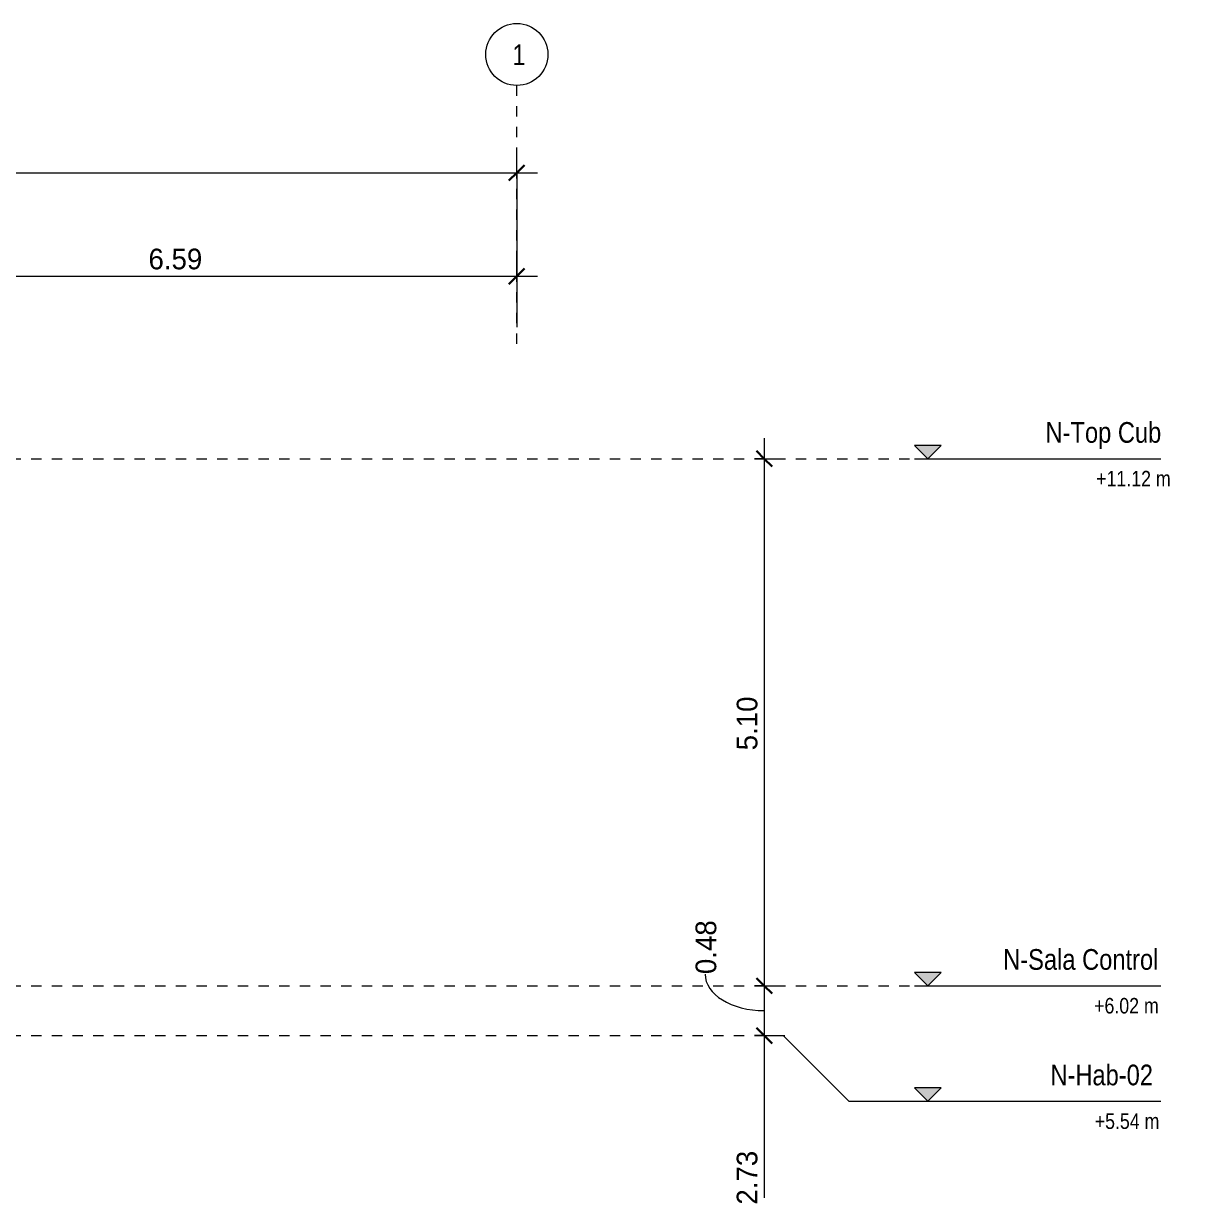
# Model space of a CAD drawing. Header units: metres. Extents: x -3 to 141, y -7 to 15.
# Drawn here: x 129.99 to 141.33, y 4.04 to 15.33 of the extents above; entities that cross this region are included whole.
import ezdxf

# ---------------------------------------------------------------- set-up
doc = ezdxf.new("R2010")
doc.units = ezdxf.units.M
doc.linetypes.add('Centre', pattern=[0.03175, 0.00635, -0.00475, 0.0159, -0.00475])
doc.linetypes.add('Grid Line', pattern=[0.022225, 0.0127, -0.003175, 0.003175, -0.003175])
for name, color, linetype, lineweight in [('A-ANNO-DIMS', 7, 'Continuous', 9), ('A-ANNO-DIMS-100', 7, 'Continuous', 9), ('A-FLOR-LEVL', 7, 'Continuous', 9), ('S-GRID', 7, 'Continuous', 9), ('S-GRID-IDEN', 7, 'Continuous', 9)]:
    doc.layers.add(name, color=color, linetype=linetype, lineweight=lineweight)
doc.styles.add('Century Gothic_1', font='GOTHIC.TTF', dxfattribs={"height": 0.2})
doc.styles.add('Saira Condensed', font='SairaCondensed-Regular.ttf', dxfattribs={"height": 0.2})
doc.styles.add('Saira Condensed_1', font='SairaCondensed-Regular.ttf', dxfattribs={"height": 0.15})
doc.dimstyles.new('FCA_N_Cotas_E100', dxfattribs={"dimscale": 0.3048, "dimtxt": 0.208834, "dimasz": 0.492126, "dimexe": 0.656168, "dimexo": 0.656168, "dimgap": 0.032808, "dimtad": 1, "dimrnd": 0.01, "dimzin": 0, "dimdsep": 46, "dimtxsty": 'Century Gothic_1', "dimblk1": 'OBLIQUE', "dimblk2": 'OBLIQUE', "dimsah": 1, "dimcen": 0.09, "dimdle": 0.656168, "dimazin": 2, "dimtfac": 1, "dimtdec": 4, "dimtix": 1, "dimtmove": 0, "dimatfit": 3, "dimfxl": 1, "dimtvp": 1, "dimtolj": 1, "dimtzin": 0, "dimarcsym": 2})
doc.dimstyles.new('FCA_N_Cotas_E100_1', dxfattribs={"dimscale": 0.3048, "dimtxt": 0.208834, "dimasz": 0.492126, "dimexe": 0.656168, "dimexo": 0.656168, "dimgap": 0.032808, "dimtad": 1, "dimrnd": 0.01, "dimzin": 0, "dimdsep": 46, "dimtxsty": 'Century Gothic_1', "dimblk1": 'OBLIQUE', "dimblk2": 'OBLIQUE', "dimsah": 1, "dimcen": 0.09, "dimdle": 0.656168, "dimazin": 2, "dimtfac": 1, "dimtdec": 4, "dimtix": 1, "dimtmove": 1, "dimatfit": 3, "dimfxl": 1, "dimtvp": 1, "dimtolj": 1, "dimtzin": 0, "dimarcsym": 2})

# ---------------------------------------------------------------- blocks, each defined once
blk = doc.blocks.new('Level - Con_Triangulo-1145791-Sección 01')
at = {"layer": 'A-FLOR-LEVL', "true_color": 0xe2e2e2}
blk.add_hatch(color=254, dxfattribs=at).paths.add_polyline_path([(17.335, 0.129), (17.207, 0), (17.078, 0.129)])
at = {"layer": 'A-FLOR-LEVL', "color": 253, "true_color": 0xaaaaaa}
for p, q in [((17.335, 0.129), (17.078, 0.129)), ((17.078, 0.129), (17.207, 0)), ((17.207, 0), (17.335, 0.129)), ((17.078, 0), (19.462, 0))]:
    blk.add_line(p, q, dxfattribs=at)
blk = doc.blocks.new('Grid - 3mm-1144979-Sección 01')
at = {"layer": 'S-GRID-IDEN', "color": 253, "true_color": 0xaaaaaa}
blk.add_circle((13.228, 15.032), 0.3, dxfattribs=at)
blk = doc.blocks.new('DIMBLOCK30-Sección 01')
at = {"layer": 'A-ANNO-DIMS-100'}
for p, q in [((128.178, 12.886), (128.178, 13.086)), ((134.763, 12.886), (134.763, 13.086)), ((128.178, 12.886), (134.963, 12.886)), ((128.178, 12.886), (128.178, 12.392)), ((134.763, 12.886), (134.763, 12.392))]:
    blk.add_line(p, q, dxfattribs=at)
at = {"layer": 'A-ANNO-DIMS-100', "lineweight": 35}
for p, q in [((128.178, 12.886), (128.253, 12.961)), ((134.763, 12.886), (134.838, 12.961)), ((128.178, 12.886), (128.103, 12.811)), ((134.763, 12.886), (134.688, 12.811))]:
    blk.add_line(p, q, dxfattribs=at)
at = {"layer": 'A-ANNO-DIMS-100', "color": 0, "insert": (131.199, 13.153), "char_height": 0.2, "width": 0.65236, "attachment_point": 1, "line_spacing_factor": 0.984502, "style": 'Century Gothic_1'}
blk.add_mtext('6.59', dxfattribs=at)
blk = doc.blocks.new('_Oblique')
at = {"color": 0, "linetype": 'ByBlock', "lineweight": -2}
blk.add_line((-0.5, -0.5), (0.5, 0.5), dxfattribs=at)
blk = doc.blocks.new('DIMBLOCK31-Sección 01')
at = {"layer": 'A-ANNO-DIMS-100'}
for p, q in [((121.584, 13.886), (121.584, 14.086)), ((134.763, 13.886), (134.763, 14.086)), ((121.384, 13.886), (134.963, 13.886)), ((121.584, 13.886), (121.584, 12.392)), ((134.763, 13.886), (134.763, 12.392))]:
    blk.add_line(p, q, dxfattribs=at)
at = {"layer": 'A-ANNO-DIMS-100', "lineweight": 35}
for p, q in [((121.584, 13.886), (121.659, 13.961)), ((134.763, 13.886), (134.838, 13.961)), ((121.584, 13.886), (121.509, 13.811)), ((134.763, 13.886), (134.688, 13.811))]:
    blk.add_line(p, q, dxfattribs=at)
at = {"layer": 'A-ANNO-DIMS-100', "color": 0, "insert": (127.824, 14.153), "char_height": 0.2, "width": 0.83931, "attachment_point": 1, "line_spacing_factor": 0.984502, "style": 'Century Gothic_1'}
blk.add_mtext('13.18', dxfattribs=at)
blk = doc.blocks.new('DIMBLOCK32-Sección 01')
at = {"layer": 'A-ANNO-DIMS-100'}
for p, q in [((137.159, 11.321), (137.159, 6.021)), ((137.159, 11.121), (137.065, 11.121)), ((137.159, 11.121), (137.359, 11.121)), ((137.159, 6.021), (137.065, 6.021)), ((137.159, 6.021), (137.359, 6.021))]:
    blk.add_line(p, q, dxfattribs=at)
at = {"layer": 'A-ANNO-DIMS-100', "lineweight": 35}
for p, q in [((137.159, 11.121), (137.084, 11.196)), ((137.159, 11.121), (137.234, 11.046)), ((137.159, 6.021), (137.084, 6.096)), ((137.159, 6.021), (137.234, 5.946))]:
    blk.add_line(p, q, dxfattribs=at)
at = {"layer": 'A-ANNO-DIMS-100', "color": 0, "insert": (136.892, 8.299), "char_height": 0.2, "width": 0.65236, "attachment_point": 1, "rotation": 90, "line_spacing_factor": 0.984502, "style": 'Century Gothic_1'}
blk.add_mtext('5.10', dxfattribs=at)
blk = doc.blocks.new('DIMBLOCK33-Sección 01')
at = {"layer": 'A-ANNO-DIMS-100'}
for p, q in [((137.159, 6.021), (137.065, 6.021)), ((137.159, 6.021), (137.159, 5.539)), ((137.159, 6.021), (137.359, 6.021)), ((137.159, 5.539), (137.065, 5.539)), ((137.159, 5.539), (137.359, 5.539))]:
    blk.add_line(p, q, dxfattribs=at)
at = {"layer": 'A-ANNO-DIMS-100', "lineweight": 35}
for p, q in [((137.159, 6.021), (137.084, 6.096)), ((137.159, 6.021), (137.234, 5.946)), ((137.159, 5.539), (137.084, 5.614)), ((137.159, 5.539), (137.234, 5.464))]:
    blk.add_line(p, q, dxfattribs=at)
at = {"layer": 'A-ANNO-DIMS-100'}
blk.add_ellipse((137.159, 6.134), major_axis=(-0.573, 0), ratio=0.617304, start_param=0, end_param=1.570796, dxfattribs=at)
at = {"layer": 'A-ANNO-DIMS-100', "color": 0, "insert": (136.494, 6.134), "char_height": 0.2, "width": 0.65236, "attachment_point": 1, "rotation": 90, "line_spacing_factor": 0.984502, "style": 'Century Gothic_1'}
blk.add_mtext('0.48', dxfattribs=at)
blk = doc.blocks.new('DIMBLOCK34-Sección 01')
at = {"layer": 'A-ANNO-DIMS-100', "lineweight": 35}
for p, q in [((137.159, 5.539), (137.084, 5.614)), ((137.159, 5.539), (137.234, 5.464)), ((137.159, 2.812), (137.084, 2.887)), ((137.159, 2.812), (137.234, 2.737))]:
    blk.add_line(p, q, dxfattribs=at)
at = {"layer": 'A-ANNO-DIMS-100'}
for p, q in [((137.159, 5.539), (137.065, 5.539)), ((137.159, 5.539), (137.159, 2.812)), ((137.159, 5.539), (137.359, 5.539)), ((137.159, 2.812), (137.065, 2.812)), ((137.159, 2.812), (137.359, 2.812))]:
    blk.add_line(p, q, dxfattribs=at)
at = {"layer": 'A-ANNO-DIMS-100', "color": 0, "insert": (136.892, 3.904), "char_height": 0.2, "width": 0.65236, "attachment_point": 1, "rotation": 90, "line_spacing_factor": 0.984502, "style": 'Century Gothic_1'}
blk.add_mtext('2.73', dxfattribs=at)

msp = doc.modelspace()

# ---------------------------------------------------------------- linework, layer by layer
at = {"layer": 'A-FLOR-LEVL', "color": 253, "linetype": 'Centre', "true_color": 0xaaaaaa}
for p, q in [((118.665, 11.121), (138.613, 11.121)), ((118.665, 6.021), (138.613, 6.021)), ((118.665, 5.539), (137.343, 5.539))]:
    msp.add_line(p, q, dxfattribs=at)
at = {"layer": 'A-FLOR-LEVL', "color": 253, "true_color": 0xaaaaaa}
for p, q in [((137.343, 5.539), (137.978, 4.904)), ((137.978, 4.904), (138.613, 4.904))]:
    msp.add_line(p, q, dxfattribs=at)
at = {"layer": 'S-GRID', "color": 254, "linetype": 'Grid Line', "true_color": 0xd4d4d4}
msp.add_line((134.763, 12.232), (134.763, 14.732), dxfattribs=at)

# ---------------------------------------------------------------- block references
at = {"layer": 'A-FLOR-LEVL', "color": 253, "true_color": 0xaaaaaa}
for p in [(121.536, 11.121), (121.536, 6.021), (121.536, 4.904)]:
    msp.add_blockref('Level - Con_Triangulo-1145791-Sección 01', p, dxfattribs=at)
at = {"layer": 'S-GRID-IDEN', "color": 253, "true_color": 0xaaaaaa}
msp.add_blockref('Grid - 3mm-1144979-Sección 01', (121.536, 0), dxfattribs=at)

# ---------------------------------------------------------------- texts
at = {"layer": 'A-FLOR-LEVL', "color": 9, "true_color": 0xb7b7b7, "char_height": 0.15, "attachment_point": 1, "style": 'Saira Condensed_1', "bg_fill": 3, "box_fill_scale": 1.25, "bg_fill_color": 256, "bg_fill_true_color": 13158600, "bg_fill_transparency": 0}
for s, insert, width in [('+11.12 m', (140.371, 11.003), 0.72152), ('+6.02 m', (140.351, 5.903), 0.74557), ('+5.54 m', (140.357, 4.786), 0.73755)]:
    msp.add_mtext(s, dxfattribs=dict(at, insert=insert, width=width))
at = {"layer": 'S-GRID-IDEN', "color": 253, "true_color": 0xaaaaaa, "insert": (134.721, 15.129), "char_height": 0.2, "width": 0.0962, "attachment_point": 1, "style": 'Saira Condensed'}
msp.add_mtext('1', dxfattribs=at)

# ---------------------------------------------------------------- dimensions: what is measured, and where the dimension line sits
at = {"layer": 'A-ANNO-DIMS'}
for base, p1, p2, override, picture, middle in [((134.763, 13.886), (121.584, 12.192), (134.763, 12.192), {"dimpost": '<>', "dimfxl": 13.179768}, 'DIMBLOCK31-Sección 01', (128.173, 14.001)), ((134.7633, 12.8864), (128.1781, 12.192), (134.7633, 12.192), {"dimpost": '<>', "dimfxl": 6.585229}, 'DIMBLOCK30-Sección 01', (131.4707, 13.0015))]:
    dim = msp.add_linear_dim(base=base, p1=p1, p2=p2, dimstyle='FCA_N_Cotas_E100', override=override, dxfattribs=at)
    dim.commit()
    dim.dimension.update_dxf_attribs({"geometry": picture, "text_midpoint": middle})
for base, p1, p2, override, picture, middle in [((137.159, 6.021), (137.265, 11.121), (137.265, 6.021), {"dimpost": '<>', "dimfxl": 5.099811}, 'DIMBLOCK32-Sección 01', (137.044, 8.571)), ((137.159, 2.812), (137.265, 5.539), (137.265, 2.812), {"dimpost": '<>', "dimfxl": 2.72645}, 'DIMBLOCK34-Sección 01', (137.044, 4.176))]:
    dim = msp.add_linear_dim(base=base, p1=p1, p2=p2, angle=90, dimstyle='FCA_N_Cotas_E100', override=override, dxfattribs=at)
    dim.commit()
    dim.dimension.update_dxf_attribs({"geometry": picture, "text_midpoint": middle})
dim = msp.add_linear_dim(base=(137.159, 5.539), p1=(137.265, 6.021), p2=(137.265, 5.539), angle=90, dimstyle='FCA_N_Cotas_E100_1', override={"dimpost": '<>', "dimfxl": 0.482329}, dxfattribs=at)
dim.commit()
dim.dimension.update_dxf_attribs({"geometry": 'DIMBLOCK33-Sección 01', "text_midpoint": (136.627, 6.46), "dimtype": 160, "text_rotation": 90})

# ---------------------------------------------------------------- next in the draw order: texts
at = {"layer": 'A-FLOR-LEVL', "color": 9, "true_color": 0xb7b7b7, "char_height": 0.2, "attachment_point": 1, "style": 'Saira Condensed', "bg_fill": 3, "box_fill_scale": 1.25, "bg_fill_color": 256, "bg_fill_true_color": 13158600, "bg_fill_transparency": 0}
for s, insert, width in [('N-Top Cub', (139.881, 11.475), 1.31477), ('N-Sala Control', (139.471, 6.376), 1.81181), ('N-Hab-02', (139.928, 5.258), 1.25865)]:
    msp.add_mtext(s, dxfattribs=dict(at, insert=insert, width=width))

doc.saveas('drawing.dxf')
